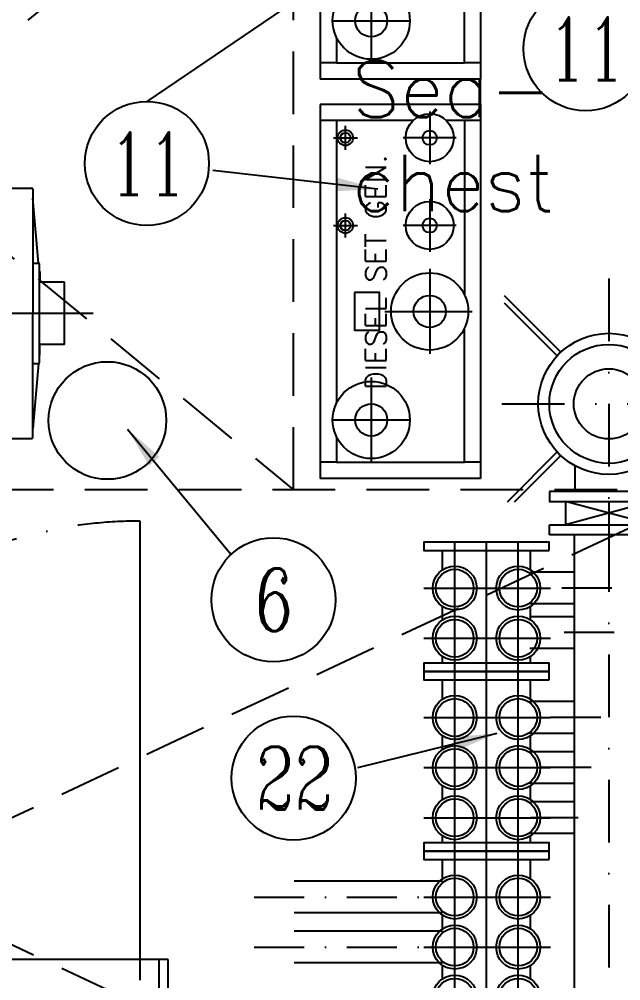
# Model space of a CAD drawing. Extents: x 33214 to 95067, y 8279 to 51908.
# Drawn here: x 45145 to 46587, y 22841 to 25144 of the extents above; entities that cross this region are included whole.
import ezdxf
from ezdxf.enums import TextEntityAlignment as Align

# ---------------------------------------------------------------- set-up
doc = ezdxf.new("R2010")
doc.units = 0
doc.header["$LTSCALE"] = 300
doc.header["$MEASUREMENT"] = 0
for name, pattern in [('AM_ISO08W050x2', [9, 6, -0.75, 1.5, -0.75]), ('CENTER', [3, 2.5, -0.25, 0, -0.25]), ('DASHDOT', [1, 0.5, -0.25, 0, -0.25]), ('DASHED', [0.75, 0.5, -0.25]), ('SNT-025', [0.74, 0.4, -0.17, 0, -0.17])]:
    doc.linetypes.add(name, pattern=pattern)
doc.layers.get('0').update_dxf_attribs({"linetype": 'CONTINUOUS'})
for name, color, linetype in [('050CON', 4, 'CONTINUOUS'), ('ARMATUR', 2, 'CONTINUOUS'), ('CO1', 1, 'CONTINUOUS'), ('GENERATORSETT', 1, 'CONTINUOUS'), ('I0CE1', 1, 'CENTER'), ('KOMP', 1, 'CONTINUOUS'), ('M0CE1', 1, 'CENTER'), ('M0CO2', 2, 'CONTINUOUS'), ('M0CO3', 3, 'CONTINUOUS'), ('POSNR', 2, 'CONTINUOUS'), ('Poz', 1, 'CONTINUOUS'), ('S0CO2', 2, 'CONTINUOUS'), ('S0CO3', 3, 'CONTINUOUS'), ('S0TX1', 1, 'CONTINUOUS'), ('SCE1', 1, 'DASHDOT'), ('Tanks', 9, 'CONTINUOUS')]:
    doc.layers.add(name, color=color, linetype=linetype)
doc.styles.add('18', font='romans', dxfattribs={"height": 180})
doc.styles.add('LIT2_5', font='Romanc.shx', dxfattribs={"width": 0.85})
doc.styles.get("Standard").update_dxf_attribs({"font": 'txt.shx', "height": 100})
doc.dimstyles.get("Standard").update_dxf_attribs({"dimscale": 100, "dimtxt": 100, "dimasz": 1, "dimexe": 0.05, "dimexo": 0.05, "dimgap": 0.5, "dimtad": 1, "dimdec": 0, "dimdsep": 46, "dimtxsty": 'Standard', "dimcen": 1.5, "dimclrd": 1, "dimclre": 1, "dimclrt": 2, "dimadec": 0, "dimazin": 0, "dimtfac": 1, "dimtdec": 0, "dimtmove": 2, "dimatfit": 3, "dimfxl": 1, "dimtolj": 1, "dimarcsym": 0})

# ---------------------------------------------------------------- blocks, each defined once
blk = doc.blocks.new('below 1-deck')
at = {"linetype": 'DASHED'}
for p, q in [((13000, 1875), (13000, 4646)), ((11000, 3525), (13000, 1875)), ((13000, 3525), (11000, 1875)), ((14000, 1875), (9000, 1875)), ((10000, 0), (14000, 1875)), ((10000, 1875), (14000, 0))]:
    blk.add_line(p, q, dxfattribs=at)
at = {"linetype": 'DASHED', "insert": (13139.7, 2902.6), "char_height": 135, "attachment_point": 1, "style": '18'}
blk.add_mtext_dynamic_manual_height_columns('Sea-\\Pchest', width=1489.572, gutter_width=500, heights=[0], dxfattribs=at)
blk = doc.blocks.new('GENERATOR-BORDE')
at = {"layer": 'GENERATORSETT'}
for p, q in [((-237.5, 300), (-79, 300)), ((-76, 297), (-76, 292.5)), ((-76, 292.5), (-76, 0)), ((-62, 120), (-76, 275.7)), ((-76, 120), (-62, 120)), ((-60, 50), (-60, 118)), ((-59, 100), (-59, 75)), ((0, 75), (-60, 75)), ((0, -55.7), (0, 75)), ((0, -16.8), (0, 75)), ((-60, -12.7), (-60, 50)), ((-2671.2, 0), (68.9, 0)), ((-76, -297), (-76, 0)), ((-60, -59.8), (-60, -12.7)), ((-60, -118), (-60, -59.8)), ((0, -75), (0, -55.7)), ((0, -75), (-60, -75)), ((-59, -100), (-59, -75)), ((-59, -100), (-60, -100)), ((-76, -120), (-62, -120)), ((-62, -120), (-76, -275.7)), ((-144.5, -300), (-79, -300))]:
    blk.add_line(p, q, dxfattribs=at)
for centre, radius, start, end in [((-79, 297), 3, 0, 90), ((-62, 118), 2, 0, 90), ((-62, -118), 2, 270, 0), ((-79, -297), 3, 270, 0)]:
    blk.add_arc(centre, radius, start, end, dxfattribs=at)
blk = doc.blocks.new('GENERATOR-CENTER')
at = {"layer": 'GENERATORSETT'}
for p, q in [((207.5, 700), (207.5, 1800)), ((274.4, 750), (-3075.6, 750)), ((274.4, -750), (274.4, 750))]:
    blk.add_line(p, q, dxfattribs=at)
at = {"layer": 'GENERATORSETT', "linetype": 'DASHDOT'}
blk.add_arc((207.5, 750), 1050, 90, 182.7294, dxfattribs=at)
blk = doc.blocks.new('BOKSKJØLER-TOPVIEW')
at = {"layer": 'CO1'}
for p, q in [((-2072.5, 2438.9), (-1176.5, 2438.9)), ((-2072.5, 2438.9), (-2072.5, 2054.9)), ((-2033.5, 2438.9), (-2033.5, 2357.2)), ((-1215.5, 2438.9), (-1215.5, 2399.9)), ((-1176.5, 2438.9), (-1176.5, 2054.9)), ((-2033.5, 2399.9), (-1617.3, 2399.9)), ((-1215.5, 2399.9), (-1535.6, 2399.9)), ((-1215.5, 2093.9), (-1215.5, 2399.9)), ((-2033.5, 2276.6), (-2033.5, 2093.9)), ((-1992.5, 2086.2), (-1992.5, 2143.6)), ((-1782.5, 2086.2), (-1782.5, 2143.6)), ((-1963.8, 2114.9), (-2021.2, 2114.9)), ((-1753.8, 2114.9), (-1811.2, 2114.9)), ((-2033.5, 2093.9), (-2033.5, 2054.9)), ((-2033.5, 2093.9), (-1357.3, 2093.9)), ((-1275.6, 2093.9), (-1215.5, 2093.9)), ((-1215.5, 2093.9), (-1215.5, 2054.9)), ((-2072.5, 2054.9), (-1176.5, 2054.9))]:
    blk.add_line(p, q, dxfattribs=at)
blk.add_lwpolyline([(-1621.5, 2136.4), (-1531.5, 2136.4), (-1531.5, 2196.4), (-1621.5, 2196.4)], close=True, dxfattribs=at)
for centre, radius in [((-1576.5, 2316.9), 92.5), ((-1992.5, 2316.9), 57.5), ((-1782.5, 2316.9), 57.5), ((-1576.5, 2316.9), 38.5), ((-1992.5, 2316.9), 17.2), ((-1782.5, 2316.9), 17.2), ((-1316.5, 2176.9), 92.5), ((-1316.5, 2176.9), 38.5), ((-1992.5, 2114.9), 18.5), ((-1992.5, 2114.9), 12.1), ((-1782.5, 2114.9), 18.5), ((-1782.5, 2114.9), 12.1)]:
    blk.add_circle(centre, radius, dxfattribs=at)
at = {"layer": 'I0CE1', "linetype": 'AM_ISO08W050x2'}
for p, q in [((-1576.5, 2209.5), (-1576.5, 2418.7)), ((-1992.5, 2380.2), (-1992.5, 2253.7)), ((-1782.5, 2380.2), (-1782.5, 2253.7)), ((-2055.7, 2316.9), (-1929.2, 2316.9)), ((-1845.7, 2316.9), (-1719.2, 2316.9)), ((-1678.2, 2316.9), (-1474.7, 2316.9)), ((-1316.5, 2081.8), (-1316.5, 2272)), ((-1418.2, 2176.9), (-1214.7, 2176.9))]:
    blk.add_line(p, q, dxfattribs=at)
at = {"layer": 'S0TX1', "style": '18'}
blk.add_text('DIESEL SET GEN.', height=50, rotation=180, dxfattribs=at).set_placement((-1388.6, 2212.9))
blk = doc.blocks.new('VVKS-50-2')
at = {"layer": 'ARMATUR'}
for p, q in [((20, 105.5), (36.3, 105.5)), ((123.7, 105.5), (156.3, 105.5)), ((243.7, 105.5), (290, 105.5)), ((20, -105.5), (36.3, -105.5)), ((123.7, -105.5), (156.3, -105.5)), ((243.7, -105.5), (290, -105.5))]:
    blk.add_line(p, q, dxfattribs=at)
for points in [[(0, -150), (20, -150), (20, 150), (0, 150), (0, -150)], [(290, -150), (310, -150), (310, 150), (290, 150), (290, -150)]]:
    blk.add_lwpolyline(points, close=True, dxfattribs=at)
at = {"layer": 'KOMP'}
for centre, radius in [((80, 76), 52.7), ((80, 76), 45.2), ((200, 76), 52.7), ((200, 76), 45.2), ((80, -76), 52.7), ((80, -76), 45.2), ((200, -76), 52.7), ((200, -76), 45.2)]:
    blk.add_circle(centre, radius, dxfattribs=at)
at = {"layer": 'M0CE1'}
for p, q in [((80, 150), (80, -153.4)), ((200, 150), (200, -153.4)), ((0, 76), (310, 76)), ((0, 0), (310, 0)), ((0, -76), (310, -76))]:
    blk.add_line(p, q, dxfattribs=at)
blk = doc.blocks.new('VVKS-50-3')
at = {"layer": 'ARMATUR'}
for p, q in [((20, 105.5), (36.3, 105.5)), ((123.7, 105.5), (156.3, 105.5)), ((243.7, 105.5), (276.3, 105.5)), ((363.7, 105.5), (410, 105.5)), ((20, -105.5), (36.3, -105.5)), ((123.7, -105.5), (156.3, -105.5)), ((243.7, -105.5), (276.3, -105.5)), ((363.7, -105.5), (410, -105.5))]:
    blk.add_line(p, q, dxfattribs=at)
for points in [[(0, -150), (20, -150), (20, 150), (0, 150), (0, -150)], [(410, -150), (430, -150), (430, 150), (410, 150), (410, -150)]]:
    blk.add_lwpolyline(points, close=True, dxfattribs=at)
at = {"layer": 'KOMP'}
for centre, radius in [((80, 76), 52.7), ((80, 76), 45.2), ((200, 76), 52.7), ((200, 76), 45.2), ((320, 76), 52.7), ((320, 76), 45.2), ((80, -76), 52.7), ((80, -76), 45.2), ((200, -76), 52.7), ((200, -76), 45.2), ((320, -76), 52.7), ((320, -76), 45.2)]:
    blk.add_circle(centre, radius, dxfattribs=at)
at = {"layer": 'M0CE1'}
for p, q in [((80, 150), (80, -153.4)), ((200, 150), (200, -153.4)), ((320, 150), (320, -153.4)), ((0, 76), (430, 76)), ((0, 0), (430, 0)), ((0, -76), (430, -76))]:
    blk.add_line(p, q, dxfattribs=at)
blk = doc.blocks.new('POS')
at = {"layer": 'POSNR'}
blk.add_circle((0, 0), 148.7, dxfattribs=at)
at = {"layer": 'S0TX1', "linetype": 'Continuous', "style": 'LIT2_5', "width": 0.723514}
blk.add_attdef('POS', text='', height=150, dxfattribs=at).set_placement((1.8, -75.1), align=Align.CENTER)
blk = doc.blocks.new('motorfundament')
at = {"layer": 'S0CO3', "linetype": 'Continuous'}
for p, q in [((5178, 750), (1828, 750)), ((5178, 660), (5178, 750))]:
    blk.add_line(p, q, dxfattribs=at)
blk = doc.blocks.new('B150')
at = {"layer": 'M0CE1'}
blk.add_line((24, 0), (104, 0), dxfattribs=at)
at = {"layer": 'M0CO3'}
for p, q in [((80, 142.5), (104, 142.5)), ((80, -142.5), (80, 142.5)), ((104, 142.5), (104, -142.5)), ((104, -142.5), (80, -142.5))]:
    blk.add_line(p, q, dxfattribs=at)
at = {"layer": 'M0CO3', "color": 3}
for p, q in [((24, 103.5), (80, -103.5)), ((80, 103.5), (24, -103.5)), ((24, 103.5), (80, 103.5)), ((24, -103.5), (80, -103.5))]:
    blk.add_line(p, q, dxfattribs=at)
blk = doc.blocks.new('seachest_cross')
at = {"layer": 'M0CO2', "linetype": 'Continuous'}
for p, q in [((51390.8, -5588.3), (51256, -5453.5)), ((51382.3, -5596.7), (51256, -5470.4)), ((51382.3, -5827.1), (51262.3, -5947.2)), ((51390.8, -5835.6), (51279.3, -5947.2))]:
    blk.add_line(p, q, dxfattribs=at)
at = {"layer": 'M0CO2'}
for p, q in [((51425.4, -5921.7), (51425.4, -5860.5)), ((51423, -6025.7), (51423, -7792.6))]:
    blk.add_line(p, q, dxfattribs=at)
blk.add_lwpolyline([(51363.5, -5921.7), (51363.5, -5945.7), (51648.5, -5945.7), (51648.5, -5921.7), (51363.5, -5921.7)], close=True, dxfattribs=at)
blk.add_circle((51506, -5711.9), 169, dxfattribs=at)
at = {"layer": 'M0CO2', "linetype": 'Continuous'}
for radius in [142.5, 84]:
    blk.add_circle((51506, -5711.9), radius, dxfattribs=at)
at = {"layer": 'SCE1'}
for p, q in [((51506, -5411.9), (51506, -10173.2)), ((51249.8, -5711.9), (51762.2, -5711.9))]:
    blk.add_line(p, q, dxfattribs=at)
at = {"layer": 'KOMP', "rotation": 270}
blk.add_blockref('B150', (51506, -5921.7), dxfattribs=at)

msp = doc.modelspace()

# ---------------------------------------------------------------- linework, layer by layer
at = {"layer": 'M0CO2'}
msp.add_circle((45356.7, 24182.8), 140.9, dxfattribs=at)
at = {"layer": 'M0CO3'}
for p, q in [((46475, 23819.4), (46370.4, 23819.4)), ((46475, 23743.3), (46370.4, 23743.3)), ((46475, 23712.7), (46368.7, 23712.7)), ((46475, 23636.6), (46368.7, 23636.6)), ((46475, 23509.4), (46368.7, 23509.4)), ((46475, 23433.3), (46368.7, 23433.3)), ((46475, 23389.4), (46368.7, 23389.4)), ((46475, 23313.3), (46368.7, 23313.3)), ((46475, 23269.4), (46370.4, 23269.4)), ((46475, 23193.3), (46370.4, 23193.3)), ((46159.4, 23079.4), (45804, 23079.4)), ((46159.4, 23003.3), (45804, 23003.3)), ((46159.4, 22959.4), (45804, 22959.4)), ((46159.4, 22883.3), (45804, 22883.3))]:
    msp.add_line(p, q, dxfattribs=at)
at = {"layer": 'SCE1', "linetype": 'SNT-025'}
for p, q in [((46565.4, 23781.3), (46418.2, 23781.3)), ((46570.6, 23674.7), (46368.7, 23674.7)), ((46538.5, 23471.3), (46368.7, 23471.3)), ((46515.8, 23351.3), (46368.7, 23351.3)), ((46484.7, 23231.3), (46370.4, 23231.3)), ((45708, 23041.3), (46264.9, 23041.3)), ((45708, 22921.3), (46264.9, 22921.3))]:
    msp.add_line(p, q, dxfattribs=at)

# ---------------------------------------------------------------- block references
at = {"layer": '050CON', "rotation": 270}
for p in [(43811.9, 23824.1), (43811.9, 22867.6)]:
    msp.add_blockref('BOKSKJØLER-TOPVIEW', p, dxfattribs=at)
at = {"layer": 'GENERATORSETT', "linetype": 'SNT-025'}
for name, p in [('GENERATOR-BORDE', (45253.8, 24439.6)), ('GENERATOR-CENTER', (45227.7, 22142))]:
    msp.add_blockref(name, p, dxfattribs=at)
at = {"layer": 'KOMP', "linetype": 'Continuous', "rotation": 90}
for name, p in [('VVKS-50-2', (46264.9, 23581.3)), ('VVKS-50-3', (46264.9, 23151.3)), ('VVKS-50-3', (46264.9, 22721.3))]:
    msp.add_blockref(name, p, dxfattribs=at)
at = {"layer": 'POSNR', "linetype": 'SNT-025'}
ref = msp.add_blockref('POS', (46502.2, 25073.4), dxfattribs=at)
ref.add_attrib('POS', '11', dxfattribs={"layer": 'Poz', "color": 2, "linetype": 'Continuous', "height": 150, "style": 'LIT2_5', "width": 0.723514}).set_placement((46504, 24998.3), align=Align.CENTER)
ref = msp.add_blockref('POS', (45451.2, 24798.5), dxfattribs=at)
ref.add_attrib('POS', '11', dxfattribs={"layer": 'Poz', "color": 2, "linetype": 'Continuous', "height": 150, "style": 'LIT2_5', "width": 0.723514}).set_placement((45453, 24723.4), align=Align.CENTER)
ref = msp.add_blockref('POS', (45754.6, 23753.3), dxfattribs=at)
ref.add_attrib('POS', '6', dxfattribs={"layer": 'Poz', "color": 2, "linetype": 'Continuous', "height": 150, "style": 'LIT2_5', "width": 0.723514}).set_placement((45756.4, 23678.2), align=Align.CENTER)
ref = msp.add_blockref('POS', (45802.9, 23326.2), dxfattribs=at)
ref.add_attrib('POS', '22', dxfattribs={"layer": 'Poz', "color": 2, "linetype": 'Continuous', "height": 150, "style": 'LIT2_5', "width": 0.723514}).set_placement((45804.7, 23251.1), align=Align.CENTER)
at = {"layer": 'S0CO2', "color": 6}
for name, p in [('motorfundament', (40302.6, 22142)), ('seachest_cross', (-4948, 29934.6))]:
    msp.add_blockref(name, p, dxfattribs=at)
at = {"layer": 'Tanks'}
msp.add_blockref('below 1-deck', (32802.6, 22142), dxfattribs=at)

# ---------------------------------------------------------------- leaders
at = {"layer": 'CO1', "linetype": 'Continuous'}
for points in [[(45959.5, 25292.2), (45451.2, 24947.2)], [(46004.5, 24737.1), (45608.9, 24781.9)], [(45405.2, 24162.2), (45653.1, 23862)], [(46289.7, 23433.2), (45955.6, 23351)]]:
    msp.add_leader(points, dimstyle='Standard', override={"dimgap": 0.1, "dimtad": 0}, dxfattribs=at)

doc.saveas('drawing.dxf')
